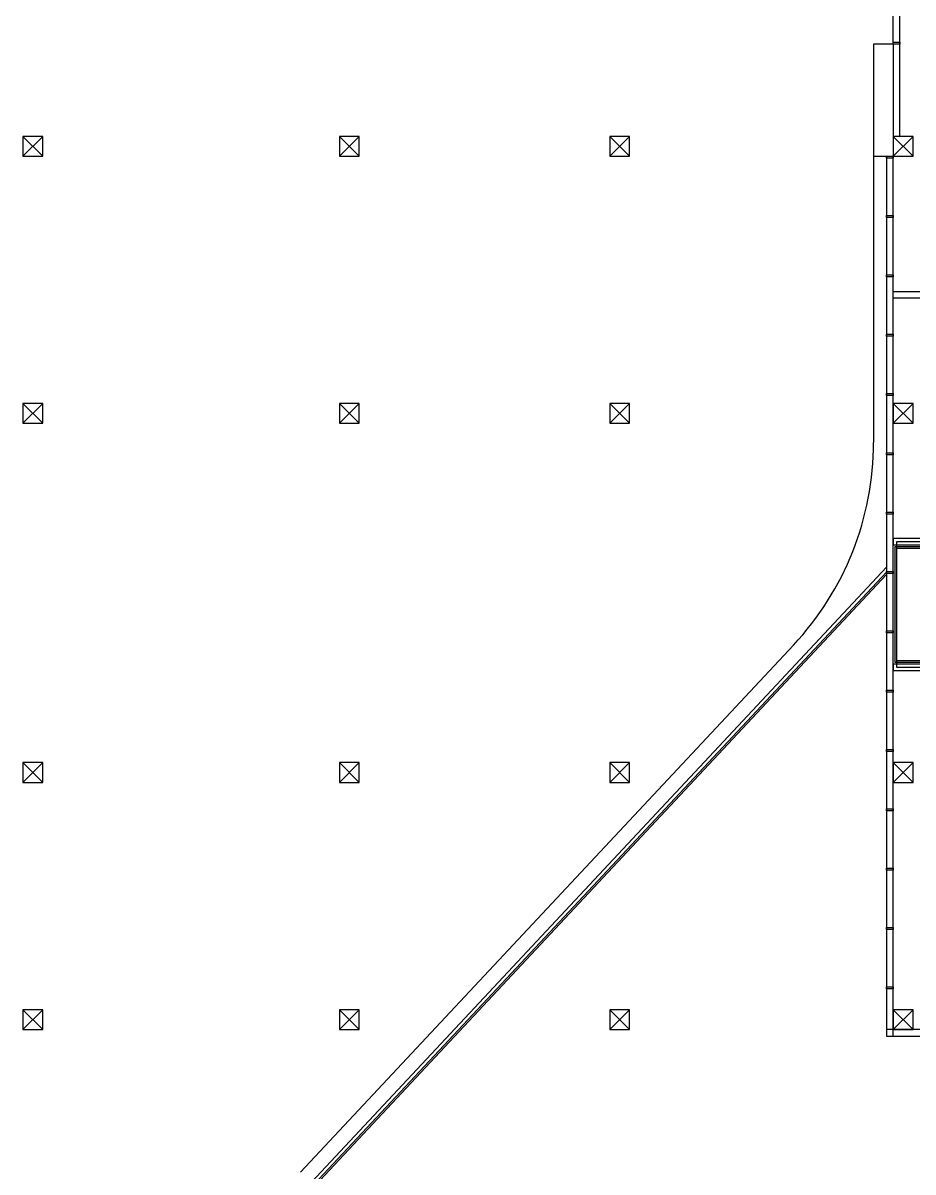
# Model space of a CAD drawing. Header units: millimetres. Extents: x -205 to 117945, y 114 to 103664.
# Drawn here: x 2295 to 29295, y 45240 to 80108 of the extents above; entities that cross this region are included whole.
import ezdxf

# ---------------------------------------------------------------- set-up
doc = ezdxf.new("R2010")
doc.units = ezdxf.units.MM
doc.linetypes.add('HID', pattern=[2.2, 1.5, -0.7])
doc.layers.get('Defpoints').update_dxf_attribs({"color": 163})
for name, color, linetype in [('A-EL1', 255, 'Continuous'), ('A-ELE7', 7, 'Continuous'), ('A-FIN', 6, 'Continuous'), ('A-FIN-GL', 5, 'Continuous'), ('A-FIN-ST', 4, 'Continuous'), ('A-HID2', 7, 'HID'), ('A-HR', 6, 'Continuous'), ('A-LEAD', 7, 'Continuous'), ('A-RC', 2, 'Continuous'), ('A-STAIR', 4, 'Continuous'), ('AA-XXXX-MARK', 7, 'Continuous')]:
    doc.layers.add(name, color=color, linetype=linetype)
doc.layers.add('G-DEF1', color=163, linetype='Continuous', plot=False)

# ---------------------------------------------------------------- blocks, each defined once
blk = doc.blocks.new('COL')
at = {"layer": 'A-RC'}
blk.add_lwpolyline([(-2370007, 768928), (-2369407, 768928), (-2369407, 769528), (-2370007, 769528)], close=True, dxfattribs=at)
at = {"layer": 'G-DEF1', "flags": 128}
for points in [[(-2370007, 769528), (-2369407, 768928)], [(-2370007, 768928), (-2369407, 769528)]]:
    blk.add_lwpolyline(points, dxfattribs=at)
blk = doc.blocks.new('A$Cd8b1d8e2')
at = {"layer": 'AA-XXXX-MARK'}
h = blk.add_hatch(color=256, dxfattribs=at)
h.dxf.hatch_style = 1
edge = h.paths.add_edge_path()
edge.add_arc((0, 0), 0.5, 0, 360)
blk.add_circle((0, 0), 0.5, dxfattribs=at)
blk = doc.blocks.new('st-15')
at = {"layer": 'A-LEAD'}
for points in [[(-2657928, 752683), (-2657972, 752708), (-2657861, 752899), (-2657972, 753091), (-2657928, 753116), (-2657803, 752899)], [(-2657078, 753116), (-2657035, 753091), (-2657146, 752899), (-2657035, 752708), (-2657078, 752683), (-2657203, 752899)]]:
    blk.add_hatch(color=256, dxfattribs=at).paths.add_polyline_path(points)
at = {"layer": 'A-HID2'}
blk.add_lwpolyline([(-2653303, 750124), (-2653303, 753724)], dxfattribs=at)
at = {"layer": 'A-HR'}
for p, q in [((-2655253, 753674), (-2661853, 753674)), ((-2661853, 753674), (-2661853, 750174)), ((-2655253, 753624), (-2661803, 753624)), ((-2661803, 753624), (-2661803, 750224)), ((-2655253, 753624), (-2655253, 753674)), ((-2655253, 752074), (-2659453, 752074)), ((-2659453, 751774), (-2659453, 752074)), ((-2655253, 751774), (-2659453, 751774)), ((-2655303, 752024), (-2659403, 752024)), ((-2659403, 751824), (-2659403, 752024)), ((-2655303, 751824), (-2659403, 751824)), ((-2655303, 751824), (-2655303, 752024)), ((-2655253, 751774), (-2655253, 752074)), ((-2661853, 750174), (-2655253, 750174)), ((-2661803, 750224), (-2655253, 750224)), ((-2655253, 750224), (-2655253, 750174))]:
    blk.add_line(p, q, dxfattribs=at)
at = {"layer": 'A-LEAD'}
for p, q in [((-2657861, 752899), (-2660403, 752899)), ((-2660403, 750949), (-2660403, 752899)), ((-2655403, 752899), (-2657203, 752899)), ((-2660403, 750949), (-2655403, 750949))]:
    blk.add_line(p, q, dxfattribs=at)
blk.add_lwpolyline([(-2657807, 751887), (-2657521, 752842), (-2657608, 752899), (-2657399, 752899), (-2657486, 752957), (-2657200, 753912)], dxfattribs=at)
for points in [[(-2657928, 752683), (-2657972, 752708), (-2657861, 752899), (-2657972, 753091), (-2657928, 753116), (-2657803, 752899)], [(-2657078, 753116), (-2657035, 753091), (-2657146, 752899), (-2657035, 752708), (-2657078, 752683), (-2657203, 752899)]]:
    blk.add_lwpolyline(points, close=True, dxfattribs=at)
at = {"layer": 'A-RC'}
for p, q in [((-2653303, 753924), (-2661903, 753924)), ((-2661903, 753924), (-2661903, 753724)), ((-2653303, 753924), (-2653503, 753924)), ((-2653303, 753724), (-2653303, 753924)), ((-2653303, 753724), (-2653303, 753924)), ((-2653303, 753724), (-2661903, 753724)), ((-2661903, 750124), (-2653303, 750124)), ((-2661903, 750124), (-2661903, 749924)), ((-2653303, 749924), (-2653303, 750124)), ((-2661903, 749924), (-2653303, 749924))]:
    blk.add_line(p, q, dxfattribs=at)
at = {"layer": 'A-STAIR'}
for p, q in [((-2659303, 752074), (-2659303, 753724)), ((-2659003, 752074), (-2659003, 753724)), ((-2658703, 752074), (-2658703, 753724)), ((-2658403, 752074), (-2658403, 753724)), ((-2658103, 752074), (-2658103, 753724)), ((-2657803, 752074), (-2657803, 753724)), ((-2657503, 752074), (-2657503, 753724)), ((-2657203, 752074), (-2657203, 753724)), ((-2656903, 752074), (-2656903, 753724)), ((-2656603, 752074), (-2656603, 753724)), ((-2656303, 752074), (-2656303, 753724)), ((-2656003, 752074), (-2656003, 753724)), ((-2655703, 752074), (-2655703, 753724)), ((-2655403, 752074), (-2655403, 753724)), ((-2659303, 751874), (-2659303, 752024)), ((-2655403, 751974), (-2659303, 751974)), ((-2655403, 751874), (-2659303, 751874)), ((-2659303, 751824), (-2659303, 751874)), ((-2659303, 750124), (-2659303, 751774)), ((-2659003, 751974), (-2659003, 752024)), ((-2659003, 751824), (-2659003, 751874)), ((-2659003, 750124), (-2659003, 751774)), ((-2658703, 751974), (-2658703, 752024)), ((-2658703, 751824), (-2658703, 751874)), ((-2658703, 750124), (-2658703, 751774)), ((-2658403, 751974), (-2658403, 752024)), ((-2658403, 751824), (-2658403, 751874)), ((-2658403, 750124), (-2658403, 751774)), ((-2658103, 751974), (-2658103, 752024)), ((-2658103, 751824), (-2658103, 751874)), ((-2658103, 750124), (-2658103, 751774)), ((-2657803, 751974), (-2657803, 752024)), ((-2657803, 751824), (-2657803, 751874)), ((-2657803, 750124), (-2657803, 751774)), ((-2657503, 751974), (-2657503, 752024)), ((-2657503, 751824), (-2657503, 751874)), ((-2657503, 750124), (-2657503, 751774)), ((-2657203, 751974), (-2657203, 752024)), ((-2657203, 751824), (-2657203, 751874)), ((-2657203, 750124), (-2657203, 751774)), ((-2656903, 751974), (-2656903, 752024)), ((-2656903, 751824), (-2656903, 751874)), ((-2656903, 750124), (-2656903, 751774)), ((-2656603, 751974), (-2656603, 752024)), ((-2656603, 751824), (-2656603, 751874)), ((-2656603, 750124), (-2656603, 751774)), ((-2656303, 751974), (-2656303, 752024)), ((-2656303, 751824), (-2656303, 751874)), ((-2656303, 750124), (-2656303, 751774)), ((-2656003, 751974), (-2656003, 752024)), ((-2656003, 751824), (-2656003, 751874)), ((-2656003, 750124), (-2656003, 751774)), ((-2655703, 751974), (-2655703, 752024)), ((-2655703, 751824), (-2655703, 751874)), ((-2655703, 750124), (-2655703, 751774)), ((-2655403, 751824), (-2655403, 752024)), ((-2655403, 750124), (-2655403, 751774))]:
    blk.add_line(p, q, dxfattribs=at)
at = {"layer": 'Defpoints'}
blk.add_lwpolyline([(-2661803, 753824), (-2661803, 750024), (-2653403, 750024), (-2653403, 753824)], close=True, dxfattribs=at)
at = {"layer": 'A-LEAD', "xscale": 100, "yscale": 100, "zscale": 100}
for p in [(-2655403, 752899), (-2655403, 750949)]:
    blk.add_blockref('A$Cd8b1d8e2', p, dxfattribs=at)

msp = doc.modelspace()

# ---------------------------------------------------------------- linework, layer by layer
at = {"layer": 'A-ELE7'}
for p, q in [((28095, 76064), (28095, 67375)), ((28495, 63591), (11044, 44933)), ((25668, 61227), (10716, 45240))]:
    msp.add_line(p, q, dxfattribs=at)
msp.add_arc((19095, 67375), 9000, 316.9152, 360, dxfattribs=at)
at = {"layer": 'A-FIN'}
for p, q in [((28695, 79464), (28095, 79464)), ((28095, 79464), (28095, 76064)), ((28095, 76064), (28695, 76064))]:
    msp.add_line(p, q, dxfattribs=at)
at = {"layer": 'A-FIN-GL'}
for p, q in [((28695, 79464), (28695, 83089)), ((28895, 79464), (28895, 83089)), ((28495, 76064), (28495, 49364)), ((28695, 49564), (28695, 76064)), ((29585, 49564), (28695, 49564)), ((28495, 49364), (29585, 49364))]:
    msp.add_line(p, q, dxfattribs=at)
at = {"layer": 'A-FIN-ST'}
for p, q in [((28695, 79464), (28695, 79524)), ((28695, 79524), (28895, 79524)), ((28895, 79524), (28895, 79464)), ((28895, 79464), (28695, 79464)), ((28495, 76004), (28495, 76064)), ((28495, 76064), (28695, 76064)), ((28695, 76064), (28695, 76004)), ((28695, 76004), (28495, 76004)), ((28495, 74204), (28495, 74264)), ((28495, 74264), (28695, 74264)), ((28695, 74204), (28495, 74204)), ((28695, 74264), (28695, 74204)), ((28495, 72404), (28495, 72464)), ((28495, 72464), (28695, 72464)), ((28695, 72404), (28495, 72404)), ((28695, 72464), (28695, 72404)), ((28495, 70604), (28495, 70664)), ((28495, 70664), (28695, 70664)), ((28695, 70604), (28495, 70604)), ((28695, 70664), (28695, 70604)), ((28495, 68804), (28495, 68864)), ((28495, 68864), (28695, 68864)), ((28695, 68804), (28495, 68804)), ((28695, 68864), (28695, 68804)), ((28495, 67004), (28495, 67064)), ((28495, 67064), (28695, 67064)), ((28695, 67004), (28495, 67004)), ((28695, 67064), (28695, 67004)), ((28495, 65204), (28495, 65264)), ((28495, 65264), (28695, 65264)), ((28695, 65204), (28495, 65204)), ((28695, 65264), (28695, 65204)), ((28495, 63404), (28495, 63464)), ((28495, 63464), (28695, 63464)), ((28695, 63464), (28695, 63404)), ((28695, 63404), (28495, 63404)), ((28495, 61604), (28495, 61664)), ((28495, 61664), (28695, 61664)), ((28695, 61604), (28495, 61604)), ((28695, 61664), (28695, 61604)), ((28495, 59804), (28495, 59864)), ((28495, 59864), (28695, 59864)), ((28695, 59804), (28495, 59804)), ((28695, 59864), (28695, 59804)), ((28495, 58004), (28495, 58064)), ((28495, 58064), (28695, 58064)), ((28695, 58004), (28495, 58004)), ((28695, 58064), (28695, 58004)), ((28495, 56204), (28495, 56264)), ((28495, 56264), (28695, 56264)), ((28695, 56204), (28495, 56204)), ((28695, 56264), (28695, 56204)), ((28495, 54404), (28495, 54464)), ((28495, 54464), (28695, 54464)), ((28695, 54404), (28495, 54404)), ((28695, 54464), (28695, 54404)), ((28495, 52604), (28495, 52664)), ((28495, 52664), (28695, 52664)), ((28695, 52664), (28695, 52604)), ((28695, 52604), (28495, 52604)), ((28495, 50804), (28495, 50864)), ((28495, 50864), (28695, 50864)), ((28695, 50804), (28495, 50804)), ((28695, 50864), (28695, 50804)), ((28695, 49564), (28495, 49564)), ((28495, 49564), (28495, 49364)), ((28695, 49364), (28695, 49564)), ((28495, 49364), (28695, 49364))]:
    msp.add_line(p, q, dxfattribs=at)
at = {"layer": 'A-HID2'}
for p, q in [((28695, 71964), (37095, 71964)), ((28695, 71764), (37095, 71764))]:
    msp.add_line(p, q, dxfattribs=at)
at = {"layer": 'A-HR'}
for p, q in [((11117, 44865), (28495, 63445)), ((28495, 63371), (11154, 44830))]:
    msp.add_line(p, q, dxfattribs=at)
at = {"layer": 'A-RC'}
for p, q in [((28895, 79464), (28695, 79464)), ((28695, 79464), (28695, 76664)), ((28895, 76664), (28895, 79464))]:
    msp.add_line(p, q, dxfattribs=at)

# ---------------------------------------------------------------- block references
for p in [(2372302, -692865), (2381902, -692865), (2390102, -692865), (2398702, -692865), (2372302, -700965), (2381902, -700965), (2390102, -700965), (2398702, -700965), (2372302, -711865), (2381902, -711865), (2390102, -711865), (2398702, -711865), (2372302, -719365), (2381902, -719365), (2390102, -719365), (2398702, -719365)]:
    msp.add_blockref('COL', p)
at = {"layer": 'A-EL1'}
msp.add_blockref('st-15', (2690598, -689461), dxfattribs=at)

doc.saveas('drawing.dxf')
